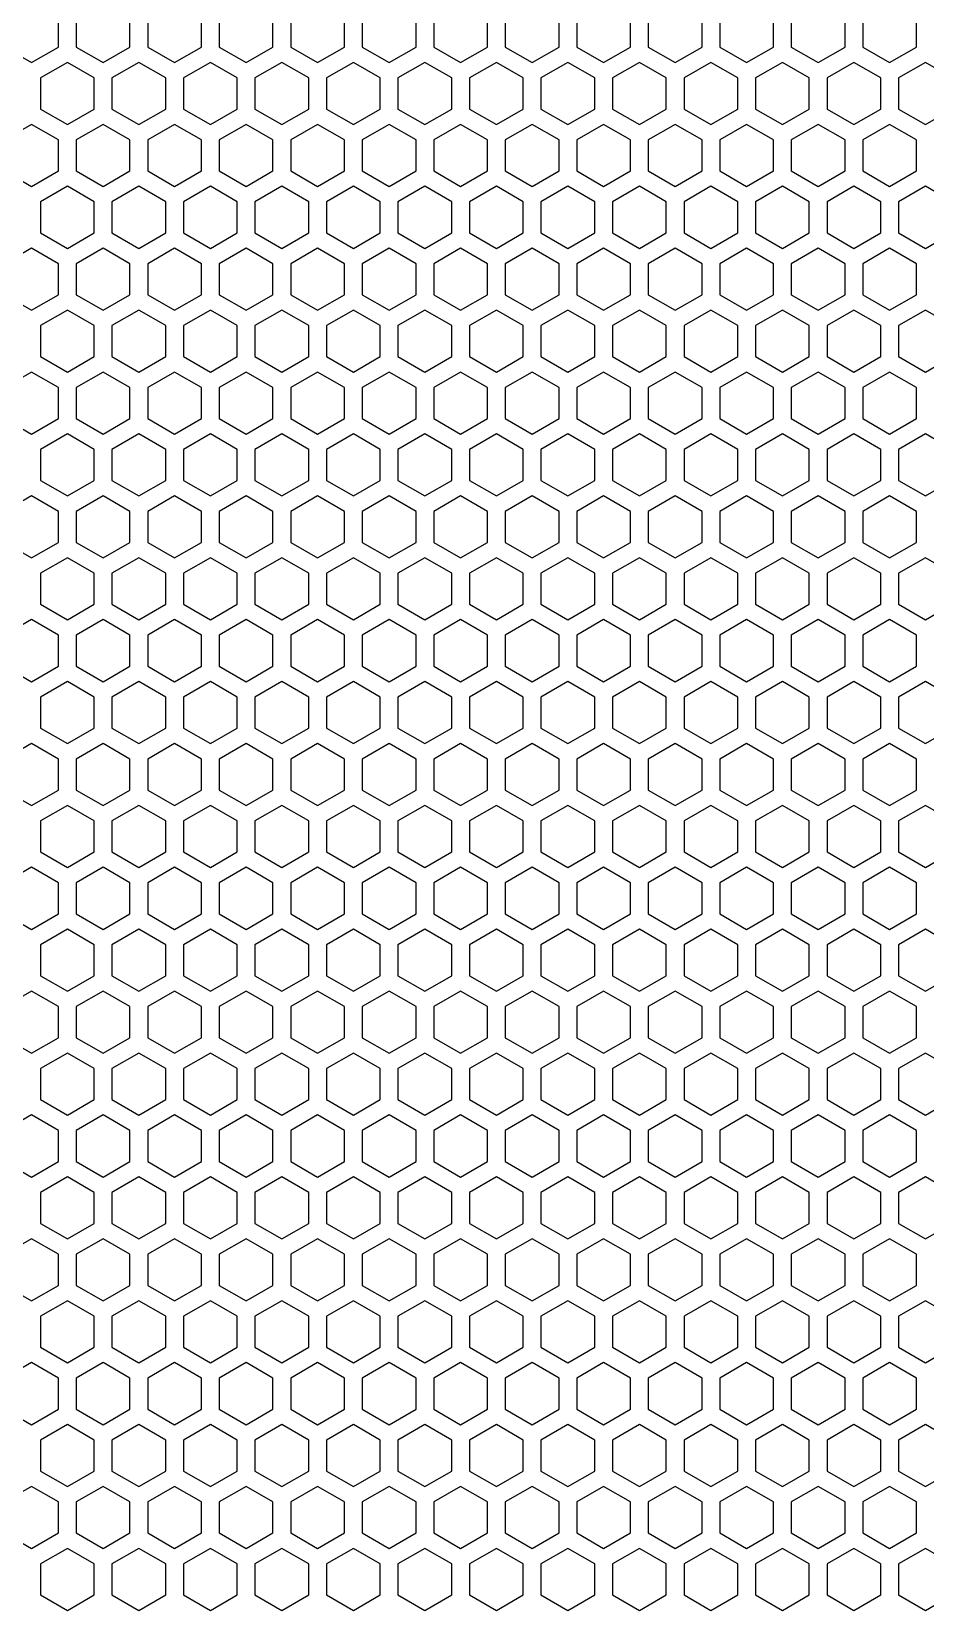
# Model space of a CAD drawing. Header units: millimetres. Extents: x -2 to 201, y -2 to 173.
# Drawn here: x 50.4 to 100.8, y -1.8 to 87.3 of the extents above; entities that cross this region are included whole.
import ezdxf

# ---------------------------------------------------------------- set-up
doc = ezdxf.new("R2010")
doc.units = ezdxf.units.MM
doc.layers.get('0').update_dxf_attribs({"linetype": 'CONTINUOUS'})

msp = doc.modelspace()

# ---------------------------------------------------------------- linework, layer by layer
for points in [[(51.904156, 88.150635), (50.388611, 89.025635), (48.873067, 88.150635), (48.873067, 86.400635), (50.388611, 85.525635), (51.904156, 86.400635)], [(55.935245, 88.150635), (54.4197, 89.025635), (52.904156, 88.150635), (52.904156, 86.400635), (54.4197, 85.525635), (55.935245, 86.400635)], [(59.966334, 88.150635), (58.450789, 89.025635), (56.935245, 88.150635), (56.935245, 86.400635), (58.450789, 85.525635), (59.966334, 86.400635)], [(63.997423, 88.150635), (62.481878, 89.025635), (60.966334, 88.150635), (60.966334, 86.400635), (62.481878, 85.525635), (63.997423, 86.400635)], [(68.028512, 88.150635), (66.512967, 89.025635), (64.997423, 88.150635), (64.997423, 86.400635), (66.512967, 85.525635), (68.028512, 86.400635)], [(72.0596, 88.150635), (70.544056, 89.025635), (69.028512, 88.150635), (69.028512, 86.400635), (70.544056, 85.525635), (72.0596, 86.400635)], [(76.090689, 88.150635), (74.575145, 89.025635), (73.0596, 88.150635), (73.0596, 86.400635), (74.575145, 85.525635), (76.090689, 86.400635)], [(80.121778, 88.150635), (78.606234, 89.025635), (77.090689, 88.150635), (77.090689, 86.400635), (78.606234, 85.525635), (80.121778, 86.400635)], [(84.152867, 88.150635), (82.637323, 89.025635), (81.121778, 88.150635), (81.121778, 86.400635), (82.637323, 85.525635), (84.152867, 86.400635)], [(88.183956, 88.150635), (86.668412, 89.025635), (85.152867, 88.150635), (85.152867, 86.400635), (86.668412, 85.525635), (88.183956, 86.400635)], [(92.215045, 88.150635), (90.699501, 89.025635), (89.183956, 88.150635), (89.183956, 86.400635), (90.699501, 85.525635), (92.215045, 86.400635)], [(96.246134, 88.150635), (94.730589, 89.025635), (93.215045, 88.150635), (93.215045, 86.400635), (94.730589, 85.525635), (96.246134, 86.400635)], [(100.277223, 88.150635), (98.761678, 89.025635), (97.246134, 88.150635), (97.246134, 86.400635), (98.761678, 85.525635), (100.277223, 86.400635)], [(53.9197, 84.65961), (52.404156, 85.53461), (50.888611, 84.65961), (50.888611, 82.90961), (52.404156, 82.03461), (53.9197, 82.90961)], [(57.950789, 84.65961), (56.435245, 85.53461), (54.9197, 84.65961), (54.9197, 82.90961), (56.435245, 82.03461), (57.950789, 82.90961)], [(61.981878, 84.65961), (60.466334, 85.53461), (58.950789, 84.65961), (58.950789, 82.90961), (60.466334, 82.03461), (61.981878, 82.90961)], [(66.012967, 84.65961), (64.497423, 85.53461), (62.981878, 84.65961), (62.981878, 82.90961), (64.497423, 82.03461), (66.012967, 82.90961)], [(70.044056, 84.65961), (68.528512, 85.53461), (67.012967, 84.65961), (67.012967, 82.90961), (68.528512, 82.03461), (70.044056, 82.90961)], [(74.075145, 84.65961), (72.5596, 85.53461), (71.044056, 84.65961), (71.044056, 82.90961), (72.5596, 82.03461), (74.075145, 82.90961)], [(78.106234, 84.65961), (76.590689, 85.53461), (75.075145, 84.65961), (75.075145, 82.90961), (76.590689, 82.03461), (78.106234, 82.90961)], [(82.137323, 84.65961), (80.621778, 85.53461), (79.106234, 84.65961), (79.106234, 82.90961), (80.621778, 82.03461), (82.137323, 82.90961)], [(86.168412, 84.65961), (84.652867, 85.53461), (83.137323, 84.65961), (83.137323, 82.90961), (84.652867, 82.03461), (86.168412, 82.90961)], [(90.199501, 84.65961), (88.683956, 85.53461), (87.168412, 84.65961), (87.168412, 82.90961), (88.683956, 82.03461), (90.199501, 82.90961)], [(94.230589, 84.65961), (92.715045, 85.53461), (91.199501, 84.65961), (91.199501, 82.90961), (92.715045, 82.03461), (94.230589, 82.90961)], [(98.261678, 84.65961), (96.746134, 85.53461), (95.230589, 84.65961), (95.230589, 82.90961), (96.746134, 82.03461), (98.261678, 82.90961)], [(102.292767, 84.65961), (100.777223, 85.53461), (99.261678, 84.65961), (99.261678, 82.90961), (100.777223, 82.03461), (102.292767, 82.90961)], [(51.904156, 81.168584), (50.388611, 82.043584), (48.873067, 81.168584), (48.873067, 79.418584), (50.388611, 78.543584), (51.904156, 79.418584)], [(55.935245, 81.168584), (54.4197, 82.043584), (52.904156, 81.168584), (52.904156, 79.418584), (54.4197, 78.543584), (55.935245, 79.418584)], [(59.966334, 81.168584), (58.450789, 82.043584), (56.935245, 81.168584), (56.935245, 79.418584), (58.450789, 78.543584), (59.966334, 79.418584)], [(63.997423, 81.168584), (62.481878, 82.043584), (60.966334, 81.168584), (60.966334, 79.418584), (62.481878, 78.543584), (63.997423, 79.418584)], [(68.028512, 81.168584), (66.512967, 82.043584), (64.997423, 81.168584), (64.997423, 79.418584), (66.512967, 78.543584), (68.028512, 79.418584)], [(72.0596, 81.168584), (70.544056, 82.043584), (69.028512, 81.168584), (69.028512, 79.418584), (70.544056, 78.543584), (72.0596, 79.418584)], [(76.090689, 81.168584), (74.575145, 82.043584), (73.0596, 81.168584), (73.0596, 79.418584), (74.575145, 78.543584), (76.090689, 79.418584)], [(80.121778, 81.168584), (78.606234, 82.043584), (77.090689, 81.168584), (77.090689, 79.418584), (78.606234, 78.543584), (80.121778, 79.418584)], [(84.152867, 81.168584), (82.637323, 82.043584), (81.121778, 81.168584), (81.121778, 79.418584), (82.637323, 78.543584), (84.152867, 79.418584)], [(88.183956, 81.168584), (86.668412, 82.043584), (85.152867, 81.168584), (85.152867, 79.418584), (86.668412, 78.543584), (88.183956, 79.418584)], [(92.215045, 81.168584), (90.699501, 82.043584), (89.183956, 81.168584), (89.183956, 79.418584), (90.699501, 78.543584), (92.215045, 79.418584)], [(96.246134, 81.168584), (94.730589, 82.043584), (93.215045, 81.168584), (93.215045, 79.418584), (94.730589, 78.543584), (96.246134, 79.418584)], [(100.277223, 81.168584), (98.761678, 82.043584), (97.246134, 81.168584), (97.246134, 79.418584), (98.761678, 78.543584), (100.277223, 79.418584)], [(53.9197, 77.677559), (52.404156, 78.552559), (50.888611, 77.677559), (50.888611, 75.927559), (52.404156, 75.052559), (53.9197, 75.927559)], [(57.950789, 77.677559), (56.435245, 78.552559), (54.9197, 77.677559), (54.9197, 75.927559), (56.435245, 75.052559), (57.950789, 75.927559)], [(61.981878, 77.677559), (60.466334, 78.552559), (58.950789, 77.677559), (58.950789, 75.927559), (60.466334, 75.052559), (61.981878, 75.927559)], [(66.012967, 77.677559), (64.497423, 78.552559), (62.981878, 77.677559), (62.981878, 75.927559), (64.497423, 75.052559), (66.012967, 75.927559)], [(70.044056, 77.677559), (68.528512, 78.552559), (67.012967, 77.677559), (67.012967, 75.927559), (68.528512, 75.052559), (70.044056, 75.927559)], [(74.075145, 77.677559), (72.5596, 78.552559), (71.044056, 77.677559), (71.044056, 75.927559), (72.5596, 75.052559), (74.075145, 75.927559)], [(78.106234, 77.677559), (76.590689, 78.552559), (75.075145, 77.677559), (75.075145, 75.927559), (76.590689, 75.052559), (78.106234, 75.927559)], [(82.137323, 77.677559), (80.621778, 78.552559), (79.106234, 77.677559), (79.106234, 75.927559), (80.621778, 75.052559), (82.137323, 75.927559)], [(86.168412, 77.677559), (84.652867, 78.552559), (83.137323, 77.677559), (83.137323, 75.927559), (84.652867, 75.052559), (86.168412, 75.927559)], [(90.199501, 77.677559), (88.683956, 78.552559), (87.168412, 77.677559), (87.168412, 75.927559), (88.683956, 75.052559), (90.199501, 75.927559)], [(94.230589, 77.677559), (92.715045, 78.552559), (91.199501, 77.677559), (91.199501, 75.927559), (92.715045, 75.052559), (94.230589, 75.927559)], [(98.261678, 77.677559), (96.746134, 78.552559), (95.230589, 77.677559), (95.230589, 75.927559), (96.746134, 75.052559), (98.261678, 75.927559)], [(102.292767, 77.677559), (100.777223, 78.552559), (99.261678, 77.677559), (99.261678, 75.927559), (100.777223, 75.052559), (102.292767, 75.927559)], [(51.904156, 74.186533), (50.388611, 75.061533), (48.873067, 74.186533), (48.873067, 72.436533), (50.388611, 71.561533), (51.904156, 72.436533)], [(55.935245, 74.186533), (54.4197, 75.061533), (52.904156, 74.186533), (52.904156, 72.436533), (54.4197, 71.561533), (55.935245, 72.436533)], [(59.966334, 74.186533), (58.450789, 75.061533), (56.935245, 74.186533), (56.935245, 72.436533), (58.450789, 71.561533), (59.966334, 72.436533)], [(63.997423, 74.186533), (62.481878, 75.061533), (60.966334, 74.186533), (60.966334, 72.436533), (62.481878, 71.561533), (63.997423, 72.436533)], [(68.028512, 74.186533), (66.512967, 75.061533), (64.997423, 74.186533), (64.997423, 72.436533), (66.512967, 71.561533), (68.028512, 72.436533)], [(72.0596, 74.186533), (70.544056, 75.061533), (69.028512, 74.186533), (69.028512, 72.436533), (70.544056, 71.561533), (72.0596, 72.436533)], [(76.090689, 74.186533), (74.575145, 75.061533), (73.0596, 74.186533), (73.0596, 72.436533), (74.575145, 71.561533), (76.090689, 72.436533)], [(80.121778, 74.186533), (78.606234, 75.061533), (77.090689, 74.186533), (77.090689, 72.436533), (78.606234, 71.561533), (80.121778, 72.436533)], [(84.152867, 74.186533), (82.637323, 75.061533), (81.121778, 74.186533), (81.121778, 72.436533), (82.637323, 71.561533), (84.152867, 72.436533)], [(88.183956, 74.186533), (86.668412, 75.061533), (85.152867, 74.186533), (85.152867, 72.436533), (86.668412, 71.561533), (88.183956, 72.436533)], [(92.215045, 74.186533), (90.699501, 75.061533), (89.183956, 74.186533), (89.183956, 72.436533), (90.699501, 71.561533), (92.215045, 72.436533)], [(96.246134, 74.186533), (94.730589, 75.061533), (93.215045, 74.186533), (93.215045, 72.436533), (94.730589, 71.561533), (96.246134, 72.436533)], [(100.277223, 74.186533), (98.761678, 75.061533), (97.246134, 74.186533), (97.246134, 72.436533), (98.761678, 71.561533), (100.277223, 72.436533)], [(53.9197, 70.695508), (52.404156, 71.570508), (50.888611, 70.695508), (50.888611, 68.945508), (52.404156, 68.070508), (53.9197, 68.945508)], [(57.950789, 70.695508), (56.435245, 71.570508), (54.9197, 70.695508), (54.9197, 68.945508), (56.435245, 68.070508), (57.950789, 68.945508)], [(61.981878, 70.695508), (60.466334, 71.570508), (58.950789, 70.695508), (58.950789, 68.945508), (60.466334, 68.070508), (61.981878, 68.945508)], [(66.012967, 70.695508), (64.497423, 71.570508), (62.981878, 70.695508), (62.981878, 68.945508), (64.497423, 68.070508), (66.012967, 68.945508)], [(70.044056, 70.695508), (68.528512, 71.570508), (67.012967, 70.695508), (67.012967, 68.945508), (68.528512, 68.070508), (70.044056, 68.945508)], [(74.075145, 70.695508), (72.5596, 71.570508), (71.044056, 70.695508), (71.044056, 68.945508), (72.5596, 68.070508), (74.075145, 68.945508)], [(78.106234, 70.695508), (76.590689, 71.570508), (75.075145, 70.695508), (75.075145, 68.945508), (76.590689, 68.070508), (78.106234, 68.945508)], [(82.137323, 70.695508), (80.621778, 71.570508), (79.106234, 70.695508), (79.106234, 68.945508), (80.621778, 68.070508), (82.137323, 68.945508)], [(86.168412, 70.695508), (84.652867, 71.570508), (83.137323, 70.695508), (83.137323, 68.945508), (84.652867, 68.070508), (86.168412, 68.945508)], [(90.199501, 70.695508), (88.683956, 71.570508), (87.168412, 70.695508), (87.168412, 68.945508), (88.683956, 68.070508), (90.199501, 68.945508)], [(94.230589, 70.695508), (92.715045, 71.570508), (91.199501, 70.695508), (91.199501, 68.945508), (92.715045, 68.070508), (94.230589, 68.945508)], [(98.261678, 70.695508), (96.746134, 71.570508), (95.230589, 70.695508), (95.230589, 68.945508), (96.746134, 68.070508), (98.261678, 68.945508)], [(102.292767, 70.695508), (100.777223, 71.570508), (99.261678, 70.695508), (99.261678, 68.945508), (100.777223, 68.070508), (102.292767, 68.945508)], [(51.904156, 67.204483), (50.388611, 68.079483), (48.873067, 67.204483), (48.873067, 65.454483), (50.388611, 64.579483), (51.904156, 65.454483)], [(55.935245, 67.204483), (54.4197, 68.079483), (52.904156, 67.204483), (52.904156, 65.454483), (54.4197, 64.579483), (55.935245, 65.454483)], [(59.966334, 67.204483), (58.450789, 68.079483), (56.935245, 67.204483), (56.935245, 65.454483), (58.450789, 64.579483), (59.966334, 65.454483)], [(63.997423, 67.204483), (62.481878, 68.079483), (60.966334, 67.204483), (60.966334, 65.454483), (62.481878, 64.579483), (63.997423, 65.454483)], [(68.028512, 67.204483), (66.512967, 68.079483), (64.997423, 67.204483), (64.997423, 65.454483), (66.512967, 64.579483), (68.028512, 65.454483)], [(72.0596, 67.204483), (70.544056, 68.079483), (69.028512, 67.204483), (69.028512, 65.454483), (70.544056, 64.579483), (72.0596, 65.454483)], [(76.090689, 67.204483), (74.575145, 68.079483), (73.0596, 67.204483), (73.0596, 65.454483), (74.575145, 64.579483), (76.090689, 65.454483)], [(80.121778, 67.204483), (78.606234, 68.079483), (77.090689, 67.204483), (77.090689, 65.454483), (78.606234, 64.579483), (80.121778, 65.454483)], [(84.152867, 67.204483), (82.637323, 68.079483), (81.121778, 67.204483), (81.121778, 65.454483), (82.637323, 64.579483), (84.152867, 65.454483)], [(88.183956, 67.204483), (86.668412, 68.079483), (85.152867, 67.204483), (85.152867, 65.454483), (86.668412, 64.579483), (88.183956, 65.454483)], [(92.215045, 67.204483), (90.699501, 68.079483), (89.183956, 67.204483), (89.183956, 65.454483), (90.699501, 64.579483), (92.215045, 65.454483)], [(96.246134, 67.204483), (94.730589, 68.079483), (93.215045, 67.204483), (93.215045, 65.454483), (94.730589, 64.579483), (96.246134, 65.454483)], [(100.277223, 67.204483), (98.761678, 68.079483), (97.246134, 67.204483), (97.246134, 65.454483), (98.761678, 64.579483), (100.277223, 65.454483)], [(53.9197, 63.713457), (52.404156, 64.588457), (50.888611, 63.713457), (50.888611, 61.963457), (52.404156, 61.088457), (53.9197, 61.963457)], [(57.950789, 63.713457), (56.435245, 64.588457), (54.9197, 63.713457), (54.9197, 61.963457), (56.435245, 61.088457), (57.950789, 61.963457)], [(61.981878, 63.713457), (60.466334, 64.588457), (58.950789, 63.713457), (58.950789, 61.963457), (60.466334, 61.088457), (61.981878, 61.963457)], [(66.012967, 63.713457), (64.497423, 64.588457), (62.981878, 63.713457), (62.981878, 61.963457), (64.497423, 61.088457), (66.012967, 61.963457)], [(70.044056, 63.713457), (68.528512, 64.588457), (67.012967, 63.713457), (67.012967, 61.963457), (68.528512, 61.088457), (70.044056, 61.963457)], [(74.075145, 63.713457), (72.5596, 64.588457), (71.044056, 63.713457), (71.044056, 61.963457), (72.5596, 61.088457), (74.075145, 61.963457)], [(78.106234, 63.713457), (76.590689, 64.588457), (75.075145, 63.713457), (75.075145, 61.963457), (76.590689, 61.088457), (78.106234, 61.963457)], [(82.137323, 63.713457), (80.621778, 64.588457), (79.106234, 63.713457), (79.106234, 61.963457), (80.621778, 61.088457), (82.137323, 61.963457)], [(86.168412, 63.713457), (84.652867, 64.588457), (83.137323, 63.713457), (83.137323, 61.963457), (84.652867, 61.088457), (86.168412, 61.963457)], [(90.199501, 63.713457), (88.683956, 64.588457), (87.168412, 63.713457), (87.168412, 61.963457), (88.683956, 61.088457), (90.199501, 61.963457)], [(94.230589, 63.713457), (92.715045, 64.588457), (91.199501, 63.713457), (91.199501, 61.963457), (92.715045, 61.088457), (94.230589, 61.963457)], [(98.261678, 63.713457), (96.746134, 64.588457), (95.230589, 63.713457), (95.230589, 61.963457), (96.746134, 61.088457), (98.261678, 61.963457)], [(102.292767, 63.713457), (100.777223, 64.588457), (99.261678, 63.713457), (99.261678, 61.963457), (100.777223, 61.088457), (102.292767, 61.963457)], [(51.904156, 60.222432), (50.388611, 61.097432), (48.873067, 60.222432), (48.873067, 58.472432), (50.388611, 57.597432), (51.904156, 58.472432)], [(55.935245, 60.222432), (54.4197, 61.097432), (52.904156, 60.222432), (52.904156, 58.472432), (54.4197, 57.597432), (55.935245, 58.472432)], [(59.966334, 60.222432), (58.450789, 61.097432), (56.935245, 60.222432), (56.935245, 58.472432), (58.450789, 57.597432), (59.966334, 58.472432)], [(63.997423, 60.222432), (62.481878, 61.097432), (60.966334, 60.222432), (60.966334, 58.472432), (62.481878, 57.597432), (63.997423, 58.472432)], [(68.028512, 60.222432), (66.512967, 61.097432), (64.997423, 60.222432), (64.997423, 58.472432), (66.512967, 57.597432), (68.028512, 58.472432)], [(72.0596, 60.222432), (70.544056, 61.097432), (69.028512, 60.222432), (69.028512, 58.472432), (70.544056, 57.597432), (72.0596, 58.472432)], [(76.090689, 60.222432), (74.575145, 61.097432), (73.0596, 60.222432), (73.0596, 58.472432), (74.575145, 57.597432), (76.090689, 58.472432)], [(80.121778, 60.222432), (78.606234, 61.097432), (77.090689, 60.222432), (77.090689, 58.472432), (78.606234, 57.597432), (80.121778, 58.472432)], [(84.152867, 60.222432), (82.637323, 61.097432), (81.121778, 60.222432), (81.121778, 58.472432), (82.637323, 57.597432), (84.152867, 58.472432)], [(88.183956, 60.222432), (86.668412, 61.097432), (85.152867, 60.222432), (85.152867, 58.472432), (86.668412, 57.597432), (88.183956, 58.472432)], [(92.215045, 60.222432), (90.699501, 61.097432), (89.183956, 60.222432), (89.183956, 58.472432), (90.699501, 57.597432), (92.215045, 58.472432)], [(96.246134, 60.222432), (94.730589, 61.097432), (93.215045, 60.222432), (93.215045, 58.472432), (94.730589, 57.597432), (96.246134, 58.472432)], [(100.277223, 60.222432), (98.761678, 61.097432), (97.246134, 60.222432), (97.246134, 58.472432), (98.761678, 57.597432), (100.277223, 58.472432)], [(53.9197, 56.731406), (52.404156, 57.606406), (50.888611, 56.731406), (50.888611, 54.981406), (52.404156, 54.106406), (53.9197, 54.981406)], [(57.950789, 56.731406), (56.435245, 57.606406), (54.9197, 56.731406), (54.9197, 54.981406), (56.435245, 54.106406), (57.950789, 54.981406)], [(61.981878, 56.731406), (60.466334, 57.606406), (58.950789, 56.731406), (58.950789, 54.981406), (60.466334, 54.106406), (61.981878, 54.981406)], [(66.012967, 56.731406), (64.497423, 57.606406), (62.981878, 56.731406), (62.981878, 54.981406), (64.497423, 54.106406), (66.012967, 54.981406)], [(70.044056, 56.731406), (68.528512, 57.606406), (67.012967, 56.731406), (67.012967, 54.981406), (68.528512, 54.106406), (70.044056, 54.981406)], [(74.075145, 56.731406), (72.5596, 57.606406), (71.044056, 56.731406), (71.044056, 54.981406), (72.5596, 54.106406), (74.075145, 54.981406)], [(78.106234, 56.731406), (76.590689, 57.606406), (75.075145, 56.731406), (75.075145, 54.981406), (76.590689, 54.106406), (78.106234, 54.981406)], [(82.137323, 56.731406), (80.621778, 57.606406), (79.106234, 56.731406), (79.106234, 54.981406), (80.621778, 54.106406), (82.137323, 54.981406)], [(86.168412, 56.731406), (84.652867, 57.606406), (83.137323, 56.731406), (83.137323, 54.981406), (84.652867, 54.106406), (86.168412, 54.981406)], [(90.199501, 56.731406), (88.683956, 57.606406), (87.168412, 56.731406), (87.168412, 54.981406), (88.683956, 54.106406), (90.199501, 54.981406)], [(94.230589, 56.731406), (92.715045, 57.606406), (91.199501, 56.731406), (91.199501, 54.981406), (92.715045, 54.106406), (94.230589, 54.981406)], [(98.261678, 56.731406), (96.746134, 57.606406), (95.230589, 56.731406), (95.230589, 54.981406), (96.746134, 54.106406), (98.261678, 54.981406)], [(102.292767, 56.731406), (100.777223, 57.606406), (99.261678, 56.731406), (99.261678, 54.981406), (100.777223, 54.106406), (102.292767, 54.981406)], [(51.904156, 53.240381), (50.388611, 54.115381), (48.873067, 53.240381), (48.873067, 51.490381), (50.388611, 50.615381), (51.904156, 51.490381)], [(55.935245, 53.240381), (54.4197, 54.115381), (52.904156, 53.240381), (52.904156, 51.490381), (54.4197, 50.615381), (55.935245, 51.490381)], [(59.966334, 53.240381), (58.450789, 54.115381), (56.935245, 53.240381), (56.935245, 51.490381), (58.450789, 50.615381), (59.966334, 51.490381)], [(63.997423, 53.240381), (62.481878, 54.115381), (60.966334, 53.240381), (60.966334, 51.490381), (62.481878, 50.615381), (63.997423, 51.490381)], [(68.028512, 53.240381), (66.512967, 54.115381), (64.997423, 53.240381), (64.997423, 51.490381), (66.512967, 50.615381), (68.028512, 51.490381)], [(72.0596, 53.240381), (70.544056, 54.115381), (69.028512, 53.240381), (69.028512, 51.490381), (70.544056, 50.615381), (72.0596, 51.490381)], [(76.090689, 53.240381), (74.575145, 54.115381), (73.0596, 53.240381), (73.0596, 51.490381), (74.575145, 50.615381), (76.090689, 51.490381)], [(80.121778, 53.240381), (78.606234, 54.115381), (77.090689, 53.240381), (77.090689, 51.490381), (78.606234, 50.615381), (80.121778, 51.490381)], [(84.152867, 53.240381), (82.637323, 54.115381), (81.121778, 53.240381), (81.121778, 51.490381), (82.637323, 50.615381), (84.152867, 51.490381)], [(88.183956, 53.240381), (86.668412, 54.115381), (85.152867, 53.240381), (85.152867, 51.490381), (86.668412, 50.615381), (88.183956, 51.490381)], [(92.215045, 53.240381), (90.699501, 54.115381), (89.183956, 53.240381), (89.183956, 51.490381), (90.699501, 50.615381), (92.215045, 51.490381)], [(96.246134, 53.240381), (94.730589, 54.115381), (93.215045, 53.240381), (93.215045, 51.490381), (94.730589, 50.615381), (96.246134, 51.490381)], [(100.277223, 53.240381), (98.761678, 54.115381), (97.246134, 53.240381), (97.246134, 51.490381), (98.761678, 50.615381), (100.277223, 51.490381)], [(53.9197, 49.749356), (52.404156, 50.624356), (50.888611, 49.749356), (50.888611, 47.999356), (52.404156, 47.124356), (53.9197, 47.999356)], [(57.950789, 49.749356), (56.435245, 50.624356), (54.9197, 49.749356), (54.9197, 47.999356), (56.435245, 47.124356), (57.950789, 47.999356)], [(61.981878, 49.749356), (60.466334, 50.624356), (58.950789, 49.749356), (58.950789, 47.999356), (60.466334, 47.124356), (61.981878, 47.999356)], [(66.012967, 49.749356), (64.497423, 50.624356), (62.981878, 49.749356), (62.981878, 47.999356), (64.497423, 47.124356), (66.012967, 47.999356)], [(70.044056, 49.749356), (68.528512, 50.624356), (67.012967, 49.749356), (67.012967, 47.999356), (68.528512, 47.124356), (70.044056, 47.999356)], [(74.075145, 49.749356), (72.5596, 50.624356), (71.044056, 49.749356), (71.044056, 47.999356), (72.5596, 47.124356), (74.075145, 47.999356)], [(78.106234, 49.749356), (76.590689, 50.624356), (75.075145, 49.749356), (75.075145, 47.999356), (76.590689, 47.124356), (78.106234, 47.999356)], [(82.137323, 49.749356), (80.621778, 50.624356), (79.106234, 49.749356), (79.106234, 47.999356), (80.621778, 47.124356), (82.137323, 47.999356)], [(86.168412, 49.749356), (84.652867, 50.624356), (83.137323, 49.749356), (83.137323, 47.999356), (84.652867, 47.124356), (86.168412, 47.999356)], [(90.199501, 49.749356), (88.683956, 50.624356), (87.168412, 49.749356), (87.168412, 47.999356), (88.683956, 47.124356), (90.199501, 47.999356)], [(94.230589, 49.749356), (92.715045, 50.624356), (91.199501, 49.749356), (91.199501, 47.999356), (92.715045, 47.124356), (94.230589, 47.999356)], [(98.261678, 49.749356), (96.746134, 50.624356), (95.230589, 49.749356), (95.230589, 47.999356), (96.746134, 47.124356), (98.261678, 47.999356)], [(102.292767, 49.749356), (100.777223, 50.624356), (99.261678, 49.749356), (99.261678, 47.999356), (100.777223, 47.124356), (102.292767, 47.999356)], [(51.904156, 46.25833), (50.388611, 47.13333), (48.873067, 46.25833), (48.873067, 44.50833), (50.388611, 43.63333), (51.904156, 44.50833)], [(55.935245, 46.25833), (54.4197, 47.13333), (52.904156, 46.25833), (52.904156, 44.50833), (54.4197, 43.63333), (55.935245, 44.50833)], [(59.966334, 46.25833), (58.450789, 47.13333), (56.935245, 46.25833), (56.935245, 44.50833), (58.450789, 43.63333), (59.966334, 44.50833)], [(63.997423, 46.25833), (62.481878, 47.13333), (60.966334, 46.25833), (60.966334, 44.50833), (62.481878, 43.63333), (63.997423, 44.50833)], [(68.028512, 46.25833), (66.512967, 47.13333), (64.997423, 46.25833), (64.997423, 44.50833), (66.512967, 43.63333), (68.028512, 44.50833)], [(72.0596, 46.25833), (70.544056, 47.13333), (69.028512, 46.25833), (69.028512, 44.50833), (70.544056, 43.63333), (72.0596, 44.50833)], [(76.090689, 46.25833), (74.575145, 47.13333), (73.0596, 46.25833), (73.0596, 44.50833), (74.575145, 43.63333), (76.090689, 44.50833)], [(80.121778, 46.25833), (78.606234, 47.13333), (77.090689, 46.25833), (77.090689, 44.50833), (78.606234, 43.63333), (80.121778, 44.50833)], [(84.152867, 46.25833), (82.637323, 47.13333), (81.121778, 46.25833), (81.121778, 44.50833), (82.637323, 43.63333), (84.152867, 44.50833)], [(88.183956, 46.25833), (86.668412, 47.13333), (85.152867, 46.25833), (85.152867, 44.50833), (86.668412, 43.63333), (88.183956, 44.50833)], [(92.215045, 46.25833), (90.699501, 47.13333), (89.183956, 46.25833), (89.183956, 44.50833), (90.699501, 43.63333), (92.215045, 44.50833)], [(96.246134, 46.25833), (94.730589, 47.13333), (93.215045, 46.25833), (93.215045, 44.50833), (94.730589, 43.63333), (96.246134, 44.50833)], [(100.277223, 46.25833), (98.761678, 47.13333), (97.246134, 46.25833), (97.246134, 44.50833), (98.761678, 43.63333), (100.277223, 44.50833)], [(53.9197, 42.767305), (52.404156, 43.642305), (50.888611, 42.767305), (50.888611, 41.017305), (52.404156, 40.142305), (53.9197, 41.017305)], [(57.950789, 42.767305), (56.435245, 43.642305), (54.9197, 42.767305), (54.9197, 41.017305), (56.435245, 40.142305), (57.950789, 41.017305)], [(61.981878, 42.767305), (60.466334, 43.642305), (58.950789, 42.767305), (58.950789, 41.017305), (60.466334, 40.142305), (61.981878, 41.017305)], [(66.012967, 42.767305), (64.497423, 43.642305), (62.981878, 42.767305), (62.981878, 41.017305), (64.497423, 40.142305), (66.012967, 41.017305)], [(70.044056, 42.767305), (68.528512, 43.642305), (67.012967, 42.767305), (67.012967, 41.017305), (68.528512, 40.142305), (70.044056, 41.017305)], [(74.075145, 42.767305), (72.5596, 43.642305), (71.044056, 42.767305), (71.044056, 41.017305), (72.5596, 40.142305), (74.075145, 41.017305)], [(78.106234, 42.767305), (76.590689, 43.642305), (75.075145, 42.767305), (75.075145, 41.017305), (76.590689, 40.142305), (78.106234, 41.017305)], [(82.137323, 42.767305), (80.621778, 43.642305), (79.106234, 42.767305), (79.106234, 41.017305), (80.621778, 40.142305), (82.137323, 41.017305)], [(86.168412, 42.767305), (84.652867, 43.642305), (83.137323, 42.767305), (83.137323, 41.017305), (84.652867, 40.142305), (86.168412, 41.017305)], [(90.199501, 42.767305), (88.683956, 43.642305), (87.168412, 42.767305), (87.168412, 41.017305), (88.683956, 40.142305), (90.199501, 41.017305)], [(94.230589, 42.767305), (92.715045, 43.642305), (91.199501, 42.767305), (91.199501, 41.017305), (92.715045, 40.142305), (94.230589, 41.017305)], [(98.261678, 42.767305), (96.746134, 43.642305), (95.230589, 42.767305), (95.230589, 41.017305), (96.746134, 40.142305), (98.261678, 41.017305)], [(102.292767, 42.767305), (100.777223, 43.642305), (99.261678, 42.767305), (99.261678, 41.017305), (100.777223, 40.142305), (102.292767, 41.017305)], [(51.904156, 39.276279), (50.388611, 40.151279), (48.873067, 39.276279), (48.873067, 37.526279), (50.388611, 36.651279), (51.904156, 37.526279)], [(55.935245, 39.276279), (54.4197, 40.151279), (52.904156, 39.276279), (52.904156, 37.526279), (54.4197, 36.651279), (55.935245, 37.526279)], [(59.966334, 39.276279), (58.450789, 40.151279), (56.935245, 39.276279), (56.935245, 37.526279), (58.450789, 36.651279), (59.966334, 37.526279)], [(63.997423, 39.276279), (62.481878, 40.151279), (60.966334, 39.276279), (60.966334, 37.526279), (62.481878, 36.651279), (63.997423, 37.526279)], [(68.028512, 39.276279), (66.512967, 40.151279), (64.997423, 39.276279), (64.997423, 37.526279), (66.512967, 36.651279), (68.028512, 37.526279)], [(72.0596, 39.276279), (70.544056, 40.151279), (69.028512, 39.276279), (69.028512, 37.526279), (70.544056, 36.651279), (72.0596, 37.526279)], [(76.090689, 39.276279), (74.575145, 40.151279), (73.0596, 39.276279), (73.0596, 37.526279), (74.575145, 36.651279), (76.090689, 37.526279)], [(80.121778, 39.276279), (78.606234, 40.151279), (77.090689, 39.276279), (77.090689, 37.526279), (78.606234, 36.651279), (80.121778, 37.526279)], [(84.152867, 39.276279), (82.637323, 40.151279), (81.121778, 39.276279), (81.121778, 37.526279), (82.637323, 36.651279), (84.152867, 37.526279)], [(88.183956, 39.276279), (86.668412, 40.151279), (85.152867, 39.276279), (85.152867, 37.526279), (86.668412, 36.651279), (88.183956, 37.526279)], [(92.215045, 39.276279), (90.699501, 40.151279), (89.183956, 39.276279), (89.183956, 37.526279), (90.699501, 36.651279), (92.215045, 37.526279)], [(96.246134, 39.276279), (94.730589, 40.151279), (93.215045, 39.276279), (93.215045, 37.526279), (94.730589, 36.651279), (96.246134, 37.526279)], [(100.277223, 39.276279), (98.761678, 40.151279), (97.246134, 39.276279), (97.246134, 37.526279), (98.761678, 36.651279), (100.277223, 37.526279)], [(53.9197, 35.785254), (52.404156, 36.660254), (50.888611, 35.785254), (50.888611, 34.035254), (52.404156, 33.160254), (53.9197, 34.035254)], [(57.950789, 35.785254), (56.435245, 36.660254), (54.9197, 35.785254), (54.9197, 34.035254), (56.435245, 33.160254), (57.950789, 34.035254)], [(61.981878, 35.785254), (60.466334, 36.660254), (58.950789, 35.785254), (58.950789, 34.035254), (60.466334, 33.160254), (61.981878, 34.035254)], [(66.012967, 35.785254), (64.497423, 36.660254), (62.981878, 35.785254), (62.981878, 34.035254), (64.497423, 33.160254), (66.012967, 34.035254)], [(70.044056, 35.785254), (68.528512, 36.660254), (67.012967, 35.785254), (67.012967, 34.035254), (68.528512, 33.160254), (70.044056, 34.035254)], [(74.075145, 35.785254), (72.5596, 36.660254), (71.044056, 35.785254), (71.044056, 34.035254), (72.5596, 33.160254), (74.075145, 34.035254)], [(78.106234, 35.785254), (76.590689, 36.660254), (75.075145, 35.785254), (75.075145, 34.035254), (76.590689, 33.160254), (78.106234, 34.035254)], [(82.137323, 35.785254), (80.621778, 36.660254), (79.106234, 35.785254), (79.106234, 34.035254), (80.621778, 33.160254), (82.137323, 34.035254)], [(86.168412, 35.785254), (84.652867, 36.660254), (83.137323, 35.785254), (83.137323, 34.035254), (84.652867, 33.160254), (86.168412, 34.035254)], [(90.199501, 35.785254), (88.683956, 36.660254), (87.168412, 35.785254), (87.168412, 34.035254), (88.683956, 33.160254), (90.199501, 34.035254)], [(94.230589, 35.785254), (92.715045, 36.660254), (91.199501, 35.785254), (91.199501, 34.035254), (92.715045, 33.160254), (94.230589, 34.035254)], [(98.261678, 35.785254), (96.746134, 36.660254), (95.230589, 35.785254), (95.230589, 34.035254), (96.746134, 33.160254), (98.261678, 34.035254)], [(102.292767, 35.785254), (100.777223, 36.660254), (99.261678, 35.785254), (99.261678, 34.035254), (100.777223, 33.160254), (102.292767, 34.035254)], [(51.904156, 32.294229), (50.388611, 33.169229), (48.873067, 32.294229), (48.873067, 30.544229), (50.388611, 29.669229), (51.904156, 30.544229)], [(55.935245, 32.294229), (54.4197, 33.169229), (52.904156, 32.294229), (52.904156, 30.544229), (54.4197, 29.669229), (55.935245, 30.544229)], [(59.966334, 32.294229), (58.450789, 33.169229), (56.935245, 32.294229), (56.935245, 30.544229), (58.450789, 29.669229), (59.966334, 30.544229)], [(63.997423, 32.294229), (62.481878, 33.169229), (60.966334, 32.294229), (60.966334, 30.544229), (62.481878, 29.669229), (63.997423, 30.544229)], [(68.028512, 32.294229), (66.512967, 33.169229), (64.997423, 32.294229), (64.997423, 30.544229), (66.512967, 29.669229), (68.028512, 30.544229)], [(72.0596, 32.294229), (70.544056, 33.169229), (69.028512, 32.294229), (69.028512, 30.544229), (70.544056, 29.669229), (72.0596, 30.544229)], [(76.090689, 32.294229), (74.575145, 33.169229), (73.0596, 32.294229), (73.0596, 30.544229), (74.575145, 29.669229), (76.090689, 30.544229)], [(80.121778, 32.294229), (78.606234, 33.169229), (77.090689, 32.294229), (77.090689, 30.544229), (78.606234, 29.669229), (80.121778, 30.544229)], [(84.152867, 32.294229), (82.637323, 33.169229), (81.121778, 32.294229), (81.121778, 30.544229), (82.637323, 29.669229), (84.152867, 30.544229)], [(88.183956, 32.294229), (86.668412, 33.169229), (85.152867, 32.294229), (85.152867, 30.544229), (86.668412, 29.669229), (88.183956, 30.544229)], [(92.215045, 32.294229), (90.699501, 33.169229), (89.183956, 32.294229), (89.183956, 30.544229), (90.699501, 29.669229), (92.215045, 30.544229)], [(96.246134, 32.294229), (94.730589, 33.169229), (93.215045, 32.294229), (93.215045, 30.544229), (94.730589, 29.669229), (96.246134, 30.544229)], [(100.277223, 32.294229), (98.761678, 33.169229), (97.246134, 32.294229), (97.246134, 30.544229), (98.761678, 29.669229), (100.277223, 30.544229)], [(53.9197, 28.803203), (52.404156, 29.678203), (50.888611, 28.803203), (50.888611, 27.053203), (52.404156, 26.178203), (53.9197, 27.053203)], [(57.950789, 28.803203), (56.435245, 29.678203), (54.9197, 28.803203), (54.9197, 27.053203), (56.435245, 26.178203), (57.950789, 27.053203)], [(61.981878, 28.803203), (60.466334, 29.678203), (58.950789, 28.803203), (58.950789, 27.053203), (60.466334, 26.178203), (61.981878, 27.053203)], [(66.012967, 28.803203), (64.497423, 29.678203), (62.981878, 28.803203), (62.981878, 27.053203), (64.497423, 26.178203), (66.012967, 27.053203)], [(70.044056, 28.803203), (68.528512, 29.678203), (67.012967, 28.803203), (67.012967, 27.053203), (68.528512, 26.178203), (70.044056, 27.053203)], [(74.075145, 28.803203), (72.5596, 29.678203), (71.044056, 28.803203), (71.044056, 27.053203), (72.5596, 26.178203), (74.075145, 27.053203)], [(78.106234, 28.803203), (76.590689, 29.678203), (75.075145, 28.803203), (75.075145, 27.053203), (76.590689, 26.178203), (78.106234, 27.053203)], [(82.137323, 28.803203), (80.621778, 29.678203), (79.106234, 28.803203), (79.106234, 27.053203), (80.621778, 26.178203), (82.137323, 27.053203)], [(86.168412, 28.803203), (84.652867, 29.678203), (83.137323, 28.803203), (83.137323, 27.053203), (84.652867, 26.178203), (86.168412, 27.053203)], [(90.199501, 28.803203), (88.683956, 29.678203), (87.168412, 28.803203), (87.168412, 27.053203), (88.683956, 26.178203), (90.199501, 27.053203)], [(94.230589, 28.803203), (92.715045, 29.678203), (91.199501, 28.803203), (91.199501, 27.053203), (92.715045, 26.178203), (94.230589, 27.053203)], [(98.261678, 28.803203), (96.746134, 29.678203), (95.230589, 28.803203), (95.230589, 27.053203), (96.746134, 26.178203), (98.261678, 27.053203)], [(102.292767, 28.803203), (100.777223, 29.678203), (99.261678, 28.803203), (99.261678, 27.053203), (100.777223, 26.178203), (102.292767, 27.053203)], [(51.904156, 25.312178), (50.388611, 26.187178), (48.873067, 25.312178), (48.873067, 23.562178), (50.388611, 22.687178), (51.904156, 23.562178)], [(55.935245, 25.312178), (54.4197, 26.187178), (52.904156, 25.312178), (52.904156, 23.562178), (54.4197, 22.687178), (55.935245, 23.562178)], [(59.966334, 25.312178), (58.450789, 26.187178), (56.935245, 25.312178), (56.935245, 23.562178), (58.450789, 22.687178), (59.966334, 23.562178)], [(63.997423, 25.312178), (62.481878, 26.187178), (60.966334, 25.312178), (60.966334, 23.562178), (62.481878, 22.687178), (63.997423, 23.562178)], [(68.028512, 25.312178), (66.512967, 26.187178), (64.997423, 25.312178), (64.997423, 23.562178), (66.512967, 22.687178), (68.028512, 23.562178)], [(72.0596, 25.312178), (70.544056, 26.187178), (69.028512, 25.312178), (69.028512, 23.562178), (70.544056, 22.687178), (72.0596, 23.562178)], [(76.090689, 25.312178), (74.575145, 26.187178), (73.0596, 25.312178), (73.0596, 23.562178), (74.575145, 22.687178), (76.090689, 23.562178)], [(80.121778, 25.312178), (78.606234, 26.187178), (77.090689, 25.312178), (77.090689, 23.562178), (78.606234, 22.687178), (80.121778, 23.562178)], [(84.152867, 25.312178), (82.637323, 26.187178), (81.121778, 25.312178), (81.121778, 23.562178), (82.637323, 22.687178), (84.152867, 23.562178)], [(88.183956, 25.312178), (86.668412, 26.187178), (85.152867, 25.312178), (85.152867, 23.562178), (86.668412, 22.687178), (88.183956, 23.562178)], [(92.215045, 25.312178), (90.699501, 26.187178), (89.183956, 25.312178), (89.183956, 23.562178), (90.699501, 22.687178), (92.215045, 23.562178)], [(96.246134, 25.312178), (94.730589, 26.187178), (93.215045, 25.312178), (93.215045, 23.562178), (94.730589, 22.687178), (96.246134, 23.562178)], [(100.277223, 25.312178), (98.761678, 26.187178), (97.246134, 25.312178), (97.246134, 23.562178), (98.761678, 22.687178), (100.277223, 23.562178)], [(53.9197, 21.821152), (52.404156, 22.696152), (50.888611, 21.821152), (50.888611, 20.071152), (52.404156, 19.196152), (53.9197, 20.071152)], [(57.950789, 21.821152), (56.435245, 22.696152), (54.9197, 21.821152), (54.9197, 20.071152), (56.435245, 19.196152), (57.950789, 20.071152)], [(61.981878, 21.821152), (60.466334, 22.696152), (58.950789, 21.821152), (58.950789, 20.071152), (60.466334, 19.196152), (61.981878, 20.071152)], [(66.012967, 21.821152), (64.497423, 22.696152), (62.981878, 21.821152), (62.981878, 20.071152), (64.497423, 19.196152), (66.012967, 20.071152)], [(70.044056, 21.821152), (68.528512, 22.696152), (67.012967, 21.821152), (67.012967, 20.071152), (68.528512, 19.196152), (70.044056, 20.071152)], [(74.075145, 21.821152), (72.5596, 22.696152), (71.044056, 21.821152), (71.044056, 20.071152), (72.5596, 19.196152), (74.075145, 20.071152)], [(78.106234, 21.821152), (76.590689, 22.696152), (75.075145, 21.821152), (75.075145, 20.071152), (76.590689, 19.196152), (78.106234, 20.071152)], [(82.137323, 21.821152), (80.621778, 22.696152), (79.106234, 21.821152), (79.106234, 20.071152), (80.621778, 19.196152), (82.137323, 20.071152)], [(86.168412, 21.821152), (84.652867, 22.696152), (83.137323, 21.821152), (83.137323, 20.071152), (84.652867, 19.196152), (86.168412, 20.071152)], [(90.199501, 21.821152), (88.683956, 22.696152), (87.168412, 21.821152), (87.168412, 20.071152), (88.683956, 19.196152), (90.199501, 20.071152)], [(94.230589, 21.821152), (92.715045, 22.696152), (91.199501, 21.821152), (91.199501, 20.071152), (92.715045, 19.196152), (94.230589, 20.071152)], [(98.261678, 21.821152), (96.746134, 22.696152), (95.230589, 21.821152), (95.230589, 20.071152), (96.746134, 19.196152), (98.261678, 20.071152)], [(102.292767, 21.821152), (100.777223, 22.696152), (99.261678, 21.821152), (99.261678, 20.071152), (100.777223, 19.196152), (102.292767, 20.071152)], [(51.904156, 18.330127), (50.388611, 19.205127), (48.873067, 18.330127), (48.873067, 16.580127), (50.388611, 15.705127), (51.904156, 16.580127)], [(55.935245, 18.330127), (54.4197, 19.205127), (52.904156, 18.330127), (52.904156, 16.580127), (54.4197, 15.705127), (55.935245, 16.580127)], [(59.966334, 18.330127), (58.450789, 19.205127), (56.935245, 18.330127), (56.935245, 16.580127), (58.450789, 15.705127), (59.966334, 16.580127)], [(63.997423, 18.330127), (62.481878, 19.205127), (60.966334, 18.330127), (60.966334, 16.580127), (62.481878, 15.705127), (63.997423, 16.580127)], [(68.028512, 18.330127), (66.512967, 19.205127), (64.997423, 18.330127), (64.997423, 16.580127), (66.512967, 15.705127), (68.028512, 16.580127)], [(72.0596, 18.330127), (70.544056, 19.205127), (69.028512, 18.330127), (69.028512, 16.580127), (70.544056, 15.705127), (72.0596, 16.580127)], [(76.090689, 18.330127), (74.575145, 19.205127), (73.0596, 18.330127), (73.0596, 16.580127), (74.575145, 15.705127), (76.090689, 16.580127)], [(80.121778, 18.330127), (78.606234, 19.205127), (77.090689, 18.330127), (77.090689, 16.580127), (78.606234, 15.705127), (80.121778, 16.580127)], [(84.152867, 18.330127), (82.637323, 19.205127), (81.121778, 18.330127), (81.121778, 16.580127), (82.637323, 15.705127), (84.152867, 16.580127)], [(88.183956, 18.330127), (86.668412, 19.205127), (85.152867, 18.330127), (85.152867, 16.580127), (86.668412, 15.705127), (88.183956, 16.580127)], [(92.215045, 18.330127), (90.699501, 19.205127), (89.183956, 18.330127), (89.183956, 16.580127), (90.699501, 15.705127), (92.215045, 16.580127)], [(96.246134, 18.330127), (94.730589, 19.205127), (93.215045, 18.330127), (93.215045, 16.580127), (94.730589, 15.705127), (96.246134, 16.580127)], [(100.277223, 18.330127), (98.761678, 19.205127), (97.246134, 18.330127), (97.246134, 16.580127), (98.761678, 15.705127), (100.277223, 16.580127)], [(53.9197, 14.839102), (52.404156, 15.714102), (50.888611, 14.839102), (50.888611, 13.089102), (52.404156, 12.214102), (53.9197, 13.089102)], [(57.950789, 14.839102), (56.435245, 15.714102), (54.9197, 14.839102), (54.9197, 13.089102), (56.435245, 12.214102), (57.950789, 13.089102)], [(61.981878, 14.839102), (60.466334, 15.714102), (58.950789, 14.839102), (58.950789, 13.089102), (60.466334, 12.214102), (61.981878, 13.089102)], [(66.012967, 14.839102), (64.497423, 15.714102), (62.981878, 14.839102), (62.981878, 13.089102), (64.497423, 12.214102), (66.012967, 13.089102)], [(70.044056, 14.839102), (68.528512, 15.714102), (67.012967, 14.839102), (67.012967, 13.089102), (68.528512, 12.214102), (70.044056, 13.089102)], [(74.075145, 14.839102), (72.5596, 15.714102), (71.044056, 14.839102), (71.044056, 13.089102), (72.5596, 12.214102), (74.075145, 13.089102)], [(78.106234, 14.839102), (76.590689, 15.714102), (75.075145, 14.839102), (75.075145, 13.089102), (76.590689, 12.214102), (78.106234, 13.089102)], [(82.137323, 14.839102), (80.621778, 15.714102), (79.106234, 14.839102), (79.106234, 13.089102), (80.621778, 12.214102), (82.137323, 13.089102)], [(86.168412, 14.839102), (84.652867, 15.714102), (83.137323, 14.839102), (83.137323, 13.089102), (84.652867, 12.214102), (86.168412, 13.089102)], [(90.199501, 14.839102), (88.683956, 15.714102), (87.168412, 14.839102), (87.168412, 13.089102), (88.683956, 12.214102), (90.199501, 13.089102)], [(94.230589, 14.839102), (92.715045, 15.714102), (91.199501, 14.839102), (91.199501, 13.089102), (92.715045, 12.214102), (94.230589, 13.089102)], [(98.261678, 14.839102), (96.746134, 15.714102), (95.230589, 14.839102), (95.230589, 13.089102), (96.746134, 12.214102), (98.261678, 13.089102)], [(102.292767, 14.839102), (100.777223, 15.714102), (99.261678, 14.839102), (99.261678, 13.089102), (100.777223, 12.214102), (102.292767, 13.089102)], [(51.904156, 11.348076), (50.388611, 12.223076), (48.873067, 11.348076), (48.873067, 9.598076), (50.388611, 8.723076), (51.904156, 9.598076)], [(55.935245, 11.348076), (54.4197, 12.223076), (52.904156, 11.348076), (52.904156, 9.598076), (54.4197, 8.723076), (55.935245, 9.598076)], [(59.966334, 11.348076), (58.450789, 12.223076), (56.935245, 11.348076), (56.935245, 9.598076), (58.450789, 8.723076), (59.966334, 9.598076)], [(63.997423, 11.348076), (62.481878, 12.223076), (60.966334, 11.348076), (60.966334, 9.598076), (62.481878, 8.723076), (63.997423, 9.598076)], [(68.028512, 11.348076), (66.512967, 12.223076), (64.997423, 11.348076), (64.997423, 9.598076), (66.512967, 8.723076), (68.028512, 9.598076)], [(72.0596, 11.348076), (70.544056, 12.223076), (69.028512, 11.348076), (69.028512, 9.598076), (70.544056, 8.723076), (72.0596, 9.598076)], [(76.090689, 11.348076), (74.575145, 12.223076), (73.0596, 11.348076), (73.0596, 9.598076), (74.575145, 8.723076), (76.090689, 9.598076)], [(80.121778, 11.348076), (78.606234, 12.223076), (77.090689, 11.348076), (77.090689, 9.598076), (78.606234, 8.723076), (80.121778, 9.598076)], [(84.152867, 11.348076), (82.637323, 12.223076), (81.121778, 11.348076), (81.121778, 9.598076), (82.637323, 8.723076), (84.152867, 9.598076)], [(88.183956, 11.348076), (86.668412, 12.223076), (85.152867, 11.348076), (85.152867, 9.598076), (86.668412, 8.723076), (88.183956, 9.598076)], [(92.215045, 11.348076), (90.699501, 12.223076), (89.183956, 11.348076), (89.183956, 9.598076), (90.699501, 8.723076), (92.215045, 9.598076)], [(96.246134, 11.348076), (94.730589, 12.223076), (93.215045, 11.348076), (93.215045, 9.598076), (94.730589, 8.723076), (96.246134, 9.598076)], [(100.277223, 11.348076), (98.761678, 12.223076), (97.246134, 11.348076), (97.246134, 9.598076), (98.761678, 8.723076), (100.277223, 9.598076)], [(53.9197, 7.857051), (52.404156, 8.732051), (50.888611, 7.857051), (50.888611, 6.107051), (52.404156, 5.232051), (53.9197, 6.107051)], [(57.950789, 7.857051), (56.435245, 8.732051), (54.9197, 7.857051), (54.9197, 6.107051), (56.435245, 5.232051), (57.950789, 6.107051)], [(61.981878, 7.857051), (60.466334, 8.732051), (58.950789, 7.857051), (58.950789, 6.107051), (60.466334, 5.232051), (61.981878, 6.107051)], [(66.012967, 7.857051), (64.497423, 8.732051), (62.981878, 7.857051), (62.981878, 6.107051), (64.497423, 5.232051), (66.012967, 6.107051)], [(70.044056, 7.857051), (68.528512, 8.732051), (67.012967, 7.857051), (67.012967, 6.107051), (68.528512, 5.232051), (70.044056, 6.107051)], [(74.075145, 7.857051), (72.5596, 8.732051), (71.044056, 7.857051), (71.044056, 6.107051), (72.5596, 5.232051), (74.075145, 6.107051)], [(78.106234, 7.857051), (76.590689, 8.732051), (75.075145, 7.857051), (75.075145, 6.107051), (76.590689, 5.232051), (78.106234, 6.107051)], [(82.137323, 7.857051), (80.621778, 8.732051), (79.106234, 7.857051), (79.106234, 6.107051), (80.621778, 5.232051), (82.137323, 6.107051)], [(86.168412, 7.857051), (84.652867, 8.732051), (83.137323, 7.857051), (83.137323, 6.107051), (84.652867, 5.232051), (86.168412, 6.107051)], [(90.199501, 7.857051), (88.683956, 8.732051), (87.168412, 7.857051), (87.168412, 6.107051), (88.683956, 5.232051), (90.199501, 6.107051)], [(94.230589, 7.857051), (92.715045, 8.732051), (91.199501, 7.857051), (91.199501, 6.107051), (92.715045, 5.232051), (94.230589, 6.107051)], [(98.261678, 7.857051), (96.746134, 8.732051), (95.230589, 7.857051), (95.230589, 6.107051), (96.746134, 5.232051), (98.261678, 6.107051)], [(102.292767, 7.857051), (100.777223, 8.732051), (99.261678, 7.857051), (99.261678, 6.107051), (100.777223, 5.232051), (102.292767, 6.107051)], [(51.904156, 4.366025), (50.388611, 5.241025), (48.873067, 4.366025), (48.873067, 2.616025), (50.388611, 1.741025), (51.904156, 2.616025)], [(55.935245, 4.366025), (54.4197, 5.241025), (52.904156, 4.366025), (52.904156, 2.616025), (54.4197, 1.741025), (55.935245, 2.616025)], [(59.966334, 4.366025), (58.450789, 5.241025), (56.935245, 4.366025), (56.935245, 2.616025), (58.450789, 1.741025), (59.966334, 2.616025)], [(63.997423, 4.366025), (62.481878, 5.241025), (60.966334, 4.366025), (60.966334, 2.616025), (62.481878, 1.741025), (63.997423, 2.616025)], [(68.028512, 4.366025), (66.512967, 5.241025), (64.997423, 4.366025), (64.997423, 2.616025), (66.512967, 1.741025), (68.028512, 2.616025)], [(72.0596, 4.366025), (70.544056, 5.241025), (69.028512, 4.366025), (69.028512, 2.616025), (70.544056, 1.741025), (72.0596, 2.616025)], [(76.090689, 4.366025), (74.575145, 5.241025), (73.0596, 4.366025), (73.0596, 2.616025), (74.575145, 1.741025), (76.090689, 2.616025)], [(80.121778, 4.366025), (78.606234, 5.241025), (77.090689, 4.366025), (77.090689, 2.616025), (78.606234, 1.741025), (80.121778, 2.616025)], [(84.152867, 4.366025), (82.637323, 5.241025), (81.121778, 4.366025), (81.121778, 2.616025), (82.637323, 1.741025), (84.152867, 2.616025)], [(88.183956, 4.366025), (86.668412, 5.241025), (85.152867, 4.366025), (85.152867, 2.616025), (86.668412, 1.741025), (88.183956, 2.616025)], [(92.215045, 4.366025), (90.699501, 5.241025), (89.183956, 4.366025), (89.183956, 2.616025), (90.699501, 1.741025), (92.215045, 2.616025)], [(96.246134, 4.366025), (94.730589, 5.241025), (93.215045, 4.366025), (93.215045, 2.616025), (94.730589, 1.741025), (96.246134, 2.616025)], [(100.277223, 4.366025), (98.761678, 5.241025), (97.246134, 4.366025), (97.246134, 2.616025), (98.761678, 1.741025), (100.277223, 2.616025)], [(53.9197, 0.875), (52.404156, 1.75), (50.888611, 0.875), (50.888611, -0.875), (52.404156, -1.75), (53.9197, -0.875)], [(57.950789, 0.875), (56.435245, 1.75), (54.9197, 0.875), (54.9197, -0.875), (56.435245, -1.75), (57.950789, -0.875)], [(61.981878, 0.875), (60.466334, 1.75), (58.950789, 0.875), (58.950789, -0.875), (60.466334, -1.75), (61.981878, -0.875)], [(66.012967, 0.875), (64.497423, 1.75), (62.981878, 0.875), (62.981878, -0.875), (64.497423, -1.75), (66.012967, -0.875)], [(70.044056, 0.875), (68.528512, 1.75), (67.012967, 0.875), (67.012967, -0.875), (68.528512, -1.75), (70.044056, -0.875)], [(74.075145, 0.875), (72.5596, 1.75), (71.044056, 0.875), (71.044056, -0.875), (72.5596, -1.75), (74.075145, -0.875)], [(78.106234, 0.875), (76.590689, 1.75), (75.075145, 0.875), (75.075145, -0.875), (76.590689, -1.75), (78.106234, -0.875)], [(82.137323, 0.875), (80.621778, 1.75), (79.106234, 0.875), (79.106234, -0.875), (80.621778, -1.75), (82.137323, -0.875)], [(86.168412, 0.875), (84.652867, 1.75), (83.137323, 0.875), (83.137323, -0.875), (84.652867, -1.75), (86.168412, -0.875)], [(90.199501, 0.875), (88.683956, 1.75), (87.168412, 0.875), (87.168412, -0.875), (88.683956, -1.75), (90.199501, -0.875)], [(94.230589, 0.875), (92.715045, 1.75), (91.199501, 0.875), (91.199501, -0.875), (92.715045, -1.75), (94.230589, -0.875)], [(98.261678, 0.875), (96.746134, 1.75), (95.230589, 0.875), (95.230589, -0.875), (96.746134, -1.75), (98.261678, -0.875)], [(102.292767, 0.875), (100.777223, 1.75), (99.261678, 0.875), (99.261678, -0.875), (100.777223, -1.75), (102.292767, -0.875)]]:
    msp.add_lwpolyline(points, close=True)

doc.saveas('drawing.dxf')
